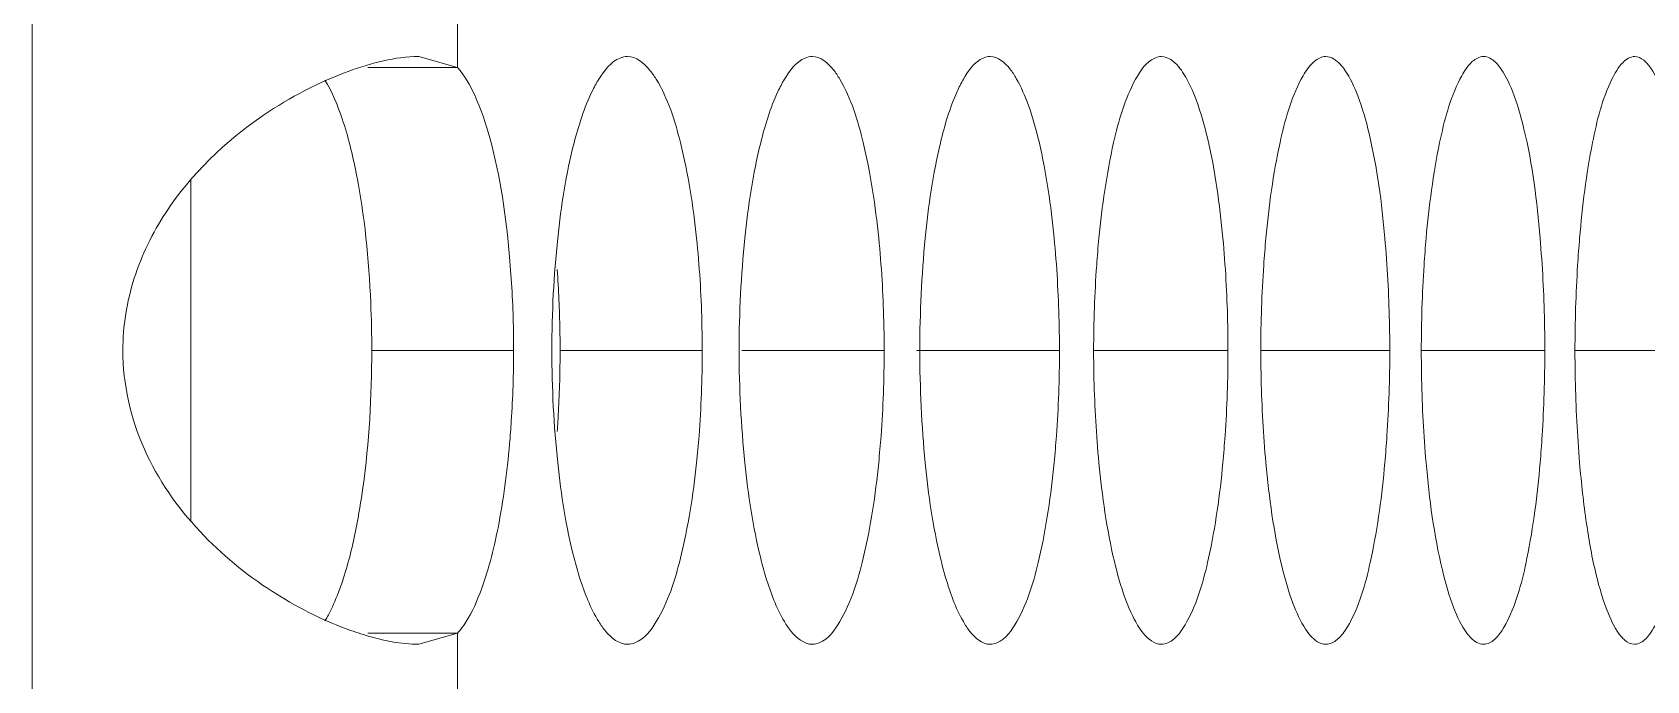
# Model space of a CAD drawing. Header units: millimetres. Extents: x 1177 to 4147, y 93 to 2194.
# Drawn here: x 2891.19 to 2907.68, y 1596.05 to 1602.67 of the extents above; entities that cross this region are included whole.
import ezdxf

# ---------------------------------------------------------------- set-up
doc = ezdxf.new("R2010")
doc.units = ezdxf.units.MM
doc.header["$LTSCALE"] = 0.1
doc.layers.get('0').update_dxf_attribs({"lineweight": 13})
doc.layers.add('标注', color=251, linetype='Continuous', lineweight=9)

msp = doc.modelspace()

# ---------------------------------------------------------------- linework, layer by layer
for p, q in [((2895.532, 1602.306), (2895.532, 1605.293)), ((2891.191, 1595.924), (2891.191, 1602.914)), ((2891.191, 1595.924), (2891.191, 1602.914)), ((2895.532, 1593.545), (2895.532, 1596.532))]:
    msp.add_line(p, q)
at = {"layer": '标注'}
for p, q in [((2895.532, 1602.306), (2895.137, 1602.419)), ((2894.616, 1602.306), (2895.532, 1602.306)), ((2892.81, 1601.157), (2892.81, 1597.68)), ((2894.658, 1599.419), (2896.106, 1599.419)), ((2896.581, 1599.419), (2898.032, 1599.419)), ((2898.435, 1599.419), (2899.89, 1599.419)), ((2900.221, 1599.419), (2901.68, 1599.419)), ((2902.029, 1599.419), (2903.401, 1599.419)), ((2903.736, 1599.419), (2905.053, 1599.419)), ((2905.375, 1599.419), (2906.636, 1599.419)), ((2906.944, 1599.419), (2908.15, 1599.419)), ((2894.616, 1596.532), (2895.532, 1596.532)), ((2895.137, 1596.419), (2895.532, 1596.532))]:
    msp.add_line(p, q, dxfattribs=at)
for points, knots in [([(2895.137, 1602.419), (2894.895, 1602.418), (2894.332, 1602.269), (2893.824, 1602.005), (2893.553, 1601.82)], [0, 0, 0, 0, 0.425121, 1, 1, 1, 1]), ([(2897.27, 1602.419), (2897.244, 1602.419), (2897.116, 1602.39), (2897.03, 1602.274), (2896.976, 1602.187)], [0, 0, 0, 0, 0.199148, 1, 1, 1, 1]), ([(2897.563, 1602.187), (2897.541, 1602.222), (2897.472, 1602.324), (2897.356, 1602.419), (2897.27, 1602.419)], [0, 0, 0, 0, 0.321082, 1, 1, 1, 1]), ([(2899.155, 1602.419), (2899.131, 1602.419), (2899.005, 1602.389), (2898.923, 1602.274), (2898.871, 1602.187)], [0, 0, 0, 0, 0.196477, 1, 1, 1, 1]), ([(2899.437, 1602.187), (2899.417, 1602.222), (2899.351, 1602.323), (2899.239, 1602.419), (2899.155, 1602.419)], [0, 0, 0, 0, 0.324295, 1, 1, 1, 1]), ([(2900.972, 1602.419), (2900.948, 1602.419), (2900.825, 1602.388), (2900.748, 1602.273), (2900.699, 1602.187)], [0, 0, 0, 0, 0.193636, 1, 1, 1, 1]), ([(2901.239, 1602.195), (2901.22, 1602.229), (2901.158, 1602.326), (2901.052, 1602.419), (2900.972, 1602.419)], [0, 0, 0, 0, 0.326204, 1, 1, 1, 1]), ([(2902.72, 1602.419), (2902.698, 1602.419), (2902.577, 1602.387), (2902.505, 1602.272), (2902.458, 1602.187)], [0, 0, 0, 0, 0.190615, 1, 1, 1, 1]), ([(2902.951, 1602.239), (2902.934, 1602.266), (2902.879, 1602.346), (2902.788, 1602.419), (2902.72, 1602.419)], [0, 0, 0, 0, 0.321102, 1, 1, 1, 1]), ([(2904.4, 1602.419), (2904.378, 1602.419), (2904.315, 1602.402), (2904.225, 1602.319), (2904.174, 1602.236), (2904.148, 1602.187)], [0, 0, 0, 0, 0.185665, 0.530478, 1, 1, 1, 1]), ([(2904.595, 1602.28), (2904.58, 1602.301), (2904.532, 1602.364), (2904.456, 1602.419), (2904.4, 1602.419)], [0, 0, 0, 0, 0.314447, 1, 1, 1, 1]), ([(2906.011, 1602.419), (2905.99, 1602.419), (2905.928, 1602.402), (2905.843, 1602.318), (2905.794, 1602.236), (2905.769, 1602.187)], [0, 0, 0, 0, 0.182292, 0.52599, 1, 1, 1, 1]), ([(2906.17, 1602.318), (2906.158, 1602.334), (2906.117, 1602.381), (2906.055, 1602.419), (2906.011, 1602.419)], [0, 0, 0, 0, 0.305886, 1, 1, 1, 1]), ([(2907.553, 1602.419), (2907.509, 1602.419), (2907.404, 1602.348), (2907.351, 1602.249), (2907.321, 1602.187)], [0, 0, 0, 0, 0.389659, 1, 1, 1, 1]), ([(2907.677, 1602.352), (2907.667, 1602.362), (2907.633, 1602.395), (2907.586, 1602.419), (2907.553, 1602.419)], [0, 0, 0, 0, 0.295107, 1, 1, 1, 1]), ([(2896.065, 1600.373), (2896.029, 1600.783), (2895.951, 1601.348), (2895.738, 1601.988), (2895.608, 1602.225), (2895.532, 1602.306)], [0, 0, 0, 0, 0.608781, 0.835781, 1, 1, 1, 1]), ([(2903.349, 1600.566), (2903.316, 1600.91), (2903.254, 1601.385), (2903.098, 1601.941), (2903.004, 1602.154), (2902.951, 1602.239)], [0, 0, 0, 0, 0.598831, 0.827178, 1, 1, 1, 1]), ([(2905.003, 1600.566), (2904.971, 1600.925), (2904.909, 1601.417), (2904.747, 1601.986), (2904.651, 1602.2), (2904.595, 1602.28)], [0, 0, 0, 0, 0.608586, 0.834685, 1, 1, 1, 1]), ([(2906.588, 1600.566), (2906.556, 1600.94), (2906.495, 1601.45), (2906.328, 1602.031), (2906.229, 1602.244), (2906.17, 1602.318)], [0, 0, 0, 0, 0.619614, 0.843153, 1, 1, 1, 1]), ([(2908.104, 1600.566), (2908.087, 1600.778), (2908.045, 1601.166), (2907.954, 1601.687), (2907.84, 1602.075), (2907.739, 1602.285), (2907.677, 1602.352)], [0, 0, 0, 0, 0.343252, 0.632232, 0.852748, 1, 1, 1, 1]), ([(2894.499, 1601.23), (2894.462, 1601.417), (2894.382, 1601.742), (2894.255, 1602.056), (2894.179, 1602.179)], [0, 0, 0, 0, 0.568754, 1, 1, 1, 1]), ([(2896.976, 1602.187), (2896.95, 1602.147), (2896.841, 1601.941), (2896.77, 1601.718), (2896.724, 1601.539)], [0, 0, 0, 0, 0.20579, 1, 1, 1, 1]), ([(2897.974, 1600.566), (2897.94, 1600.894), (2897.855, 1601.446), (2897.683, 1601.99), (2897.563, 1602.187)], [0, 0, 0, 0, 0.587706, 1, 1, 1, 1]), ([(2898.871, 1602.187), (2898.847, 1602.146), (2898.741, 1601.941), (2898.673, 1601.718), (2898.629, 1601.539)], [0, 0, 0, 0, 0.205098, 1, 1, 1, 1]), ([(2899.834, 1600.566), (2899.801, 1600.893), (2899.719, 1601.445), (2899.555, 1601.989), (2899.437, 1602.187)], [0, 0, 0, 0, 0.588565, 1, 1, 1, 1]), ([(2900.699, 1602.187), (2900.675, 1602.146), (2900.573, 1601.94), (2900.508, 1601.717), (2900.465, 1601.539)], [0, 0, 0, 0, 0.204414, 1, 1, 1, 1]), ([(2901.626, 1600.566), (2901.594, 1600.896), (2901.531, 1601.354), (2901.38, 1601.895), (2901.29, 1602.108), (2901.239, 1602.195)], [0, 0, 0, 0, 0.590197, 0.820528, 1, 1, 1, 1]), ([(2902.458, 1602.187), (2902.347, 1601.987), (2902.192, 1601.443), (2902.115, 1600.893), (2902.083, 1600.566)], [0, 0, 0, 0, 0.410076, 1, 1, 1, 1]), ([(2904.148, 1602.187), (2904.041, 1601.986), (2903.893, 1601.442), (2903.818, 1600.893), (2903.788, 1600.566)], [0, 0, 0, 0, 0.409275, 1, 1, 1, 1]), ([(2905.769, 1602.187), (2905.666, 1601.985), (2905.525, 1601.441), (2905.453, 1600.893), (2905.424, 1600.566)], [0, 0, 0, 0, 0.408497, 1, 1, 1, 1]), ([(2907.321, 1602.187), (2907.222, 1601.984), (2907.088, 1601.44), (2907.019, 1600.893), (2906.992, 1600.566)], [0, 0, 0, 0, 0.407744, 1, 1, 1, 1]), ([(2893.553, 1601.82), (2893.164, 1601.556), (2892.628, 1601.043), (2892.197, 1600.167), (2892.116, 1599.668), (2892.116, 1599.419)], [0, 0, 0, 0, 0.48685, 0.742674, 1, 1, 1, 1]), ([(2896.724, 1601.539), (2896.642, 1601.221), (2896.533, 1600.514), (2896.497, 1599.802), (2896.497, 1599.419)], [0, 0, 0, 0, 0.462348, 1, 1, 1, 1]), ([(2898.629, 1601.539), (2898.549, 1601.22), (2898.445, 1600.513), (2898.409, 1599.802), (2898.409, 1599.419)], [0, 0, 0, 0, 0.462125, 1, 1, 1, 1]), ([(2900.465, 1601.539), (2900.388, 1601.22), (2900.288, 1600.513), (2900.254, 1599.802), (2900.254, 1599.419)], [0, 0, 0, 0, 0.461908, 1, 1, 1, 1]), ([(2894.658, 1599.419), (2894.658, 1599.58), (2894.644, 1600.186), (2894.586, 1600.793), (2894.499, 1601.23)], [0, 0, 0, 0, 0.265985, 1, 1, 1, 1]), ([(2898.032, 1599.419), (2898.032, 1599.517), (2898.027, 1599.9), (2898.004, 1600.283), (2897.974, 1600.566)], [0, 0, 0, 0, 0.255763, 1, 1, 1, 1]), ([(2899.89, 1599.419), (2899.89, 1599.517), (2899.885, 1599.9), (2899.863, 1600.283), (2899.834, 1600.566)], [0, 0, 0, 0, 0.25579, 1, 1, 1, 1]), ([(2901.68, 1599.419), (2901.68, 1599.517), (2901.675, 1599.9), (2901.653, 1600.282), (2901.626, 1600.566)], [0, 0, 0, 0, 0.255815, 1, 1, 1, 1]), ([(2902.083, 1600.566), (2902.074, 1600.474), (2902.043, 1600.092), (2902.029, 1599.709), (2902.029, 1599.419)], [0, 0, 0, 0, 0.242084, 1, 1, 1, 1]), ([(2903.401, 1599.419), (2903.401, 1599.517), (2903.396, 1599.9), (2903.375, 1600.282), (2903.349, 1600.566)], [0, 0, 0, 0, 0.25584, 1, 1, 1, 1]), ([(2903.788, 1600.566), (2903.78, 1600.474), (2903.749, 1600.092), (2903.736, 1599.709), (2903.736, 1599.419)], [0, 0, 0, 0, 0.242044, 1, 1, 1, 1]), ([(2905.053, 1599.419), (2905.053, 1599.517), (2905.048, 1599.9), (2905.028, 1600.282), (2905.003, 1600.566)], [0, 0, 0, 0, 0.255864, 1, 1, 1, 1]), ([(2905.424, 1600.566), (2905.416, 1600.474), (2905.387, 1600.092), (2905.375, 1599.709), (2905.375, 1599.419)], [0, 0, 0, 0, 0.242005, 1, 1, 1, 1]), ([(2906.636, 1599.419), (2906.636, 1599.517), (2906.632, 1599.9), (2906.612, 1600.282), (2906.588, 1600.566)], [0, 0, 0, 0, 0.255886, 1, 1, 1, 1]), ([(2906.992, 1600.566), (2906.984, 1600.474), (2906.956, 1600.092), (2906.944, 1599.709), (2906.944, 1599.419)], [0, 0, 0, 0, 0.241968, 1, 1, 1, 1]), ([(2896.106, 1599.419), (2896.106, 1599.5), (2896.103, 1599.818), (2896.086, 1600.136), (2896.065, 1600.373)], [0, 0, 0, 0, 0.253876, 1, 1, 1, 1]), ([(2896.581, 1599.419), (2896.581, 1599.489), (2896.578, 1599.764), (2896.566, 1600.04), (2896.551, 1600.245)], [0, 0, 0, 0, 0.252958, 1, 1, 1, 1]), ([(2892.116, 1599.419), (2892.116, 1599.075), (2892.273, 1598.386), (2892.859, 1597.552), (2893.591, 1596.953), (2894.129, 1596.678), (2894.391, 1596.58)], [0, 0, 0, 0, 0.268228, 0.532568, 0.782157, 1, 1, 1, 1]), ([(2894.499, 1597.608), (2894.526, 1597.744), (2894.623, 1598.343), (2894.658, 1598.951), (2894.658, 1599.419)], [0, 0, 0, 0, 0.228138, 1, 1, 1, 1]), ([(2896.065, 1598.465), (2896.072, 1598.542), (2896.096, 1598.86), (2896.106, 1599.178), (2896.106, 1599.419)], [0, 0, 0, 0, 0.244708, 1, 1, 1, 1]), ([(2896.497, 1599.419), (2896.497, 1599.036), (2896.533, 1598.324), (2896.642, 1597.617), (2896.724, 1597.298)], [0, 0, 0, 0, 0.537652, 1, 1, 1, 1]), ([(2896.551, 1598.592), (2896.556, 1598.66), (2896.573, 1598.935), (2896.581, 1599.211), (2896.581, 1599.419)], [0, 0, 0, 0, 0.246013, 1, 1, 1, 1]), ([(2897.974, 1598.272), (2897.984, 1598.364), (2898.018, 1598.745), (2898.032, 1599.129), (2898.032, 1599.419)], [0, 0, 0, 0, 0.24218, 1, 1, 1, 1]), ([(2898.409, 1599.419), (2898.409, 1599.036), (2898.445, 1598.324), (2898.549, 1597.617), (2898.629, 1597.298)], [0, 0, 0, 0, 0.537875, 1, 1, 1, 1]), ([(2899.834, 1598.272), (2899.843, 1598.364), (2899.876, 1598.745), (2899.89, 1599.129), (2899.89, 1599.419)], [0, 0, 0, 0, 0.242136, 1, 1, 1, 1]), ([(2900.254, 1599.419), (2900.254, 1599.036), (2900.288, 1598.325), (2900.388, 1597.618), (2900.465, 1597.298)], [0, 0, 0, 0, 0.538092, 1, 1, 1, 1]), ([(2901.626, 1598.272), (2901.635, 1598.364), (2901.666, 1598.745), (2901.68, 1599.129), (2901.68, 1599.419)], [0, 0, 0, 0, 0.242094, 1, 1, 1, 1]), ([(2902.029, 1599.419), (2902.029, 1599.321), (2902.034, 1598.938), (2902.056, 1598.555), (2902.083, 1598.272)], [0, 0, 0, 0, 0.25582, 1, 1, 1, 1]), ([(2903.349, 1598.272), (2903.357, 1598.364), (2903.388, 1598.746), (2903.401, 1599.129), (2903.401, 1599.419)], [0, 0, 0, 0, 0.242053, 1, 1, 1, 1]), ([(2903.736, 1599.419), (2903.736, 1599.321), (2903.741, 1598.938), (2903.762, 1598.555), (2903.788, 1598.272)], [0, 0, 0, 0, 0.255845, 1, 1, 1, 1]), ([(2905.003, 1598.272), (2905.011, 1598.364), (2905.04, 1598.746), (2905.053, 1599.129), (2905.053, 1599.419)], [0, 0, 0, 0, 0.242014, 1, 1, 1, 1]), ([(2905.375, 1599.419), (2905.375, 1599.321), (2905.379, 1598.938), (2905.399, 1598.555), (2905.424, 1598.272)], [0, 0, 0, 0, 0.255868, 1, 1, 1, 1]), ([(2906.588, 1598.272), (2906.596, 1598.364), (2906.624, 1598.746), (2906.636, 1599.129), (2906.636, 1599.419)], [0, 0, 0, 0, 0.241977, 1, 1, 1, 1]), ([(2906.944, 1599.419), (2906.944, 1599.321), (2906.948, 1598.938), (2906.967, 1598.555), (2906.992, 1598.272)], [0, 0, 0, 0, 0.255891, 1, 1, 1, 1]), ([(2895.763, 1596.943), (2895.846, 1597.158), (2895.973, 1597.663), (2896.04, 1598.178), (2896.065, 1598.465)], [0, 0, 0, 0, 0.444382, 1, 1, 1, 1]), ([(2897.563, 1596.651), (2897.683, 1596.847), (2897.855, 1597.392), (2897.94, 1597.944), (2897.974, 1598.272)], [0, 0, 0, 0, 0.412294, 1, 1, 1, 1]), ([(2899.437, 1596.651), (2899.555, 1596.848), (2899.719, 1597.393), (2899.801, 1597.944), (2899.834, 1598.272)], [0, 0, 0, 0, 0.411435, 1, 1, 1, 1]), ([(2901.244, 1596.651), (2901.357, 1596.849), (2901.515, 1597.394), (2901.594, 1597.945), (2901.626, 1598.272)], [0, 0, 0, 0, 0.410597, 1, 1, 1, 1]), ([(2902.083, 1598.272), (2902.116, 1597.933), (2902.179, 1597.465), (2902.334, 1596.915), (2902.426, 1596.701), (2902.478, 1596.616)], [0, 0, 0, 0, 0.595352, 0.824536, 1, 1, 1, 1]), ([(2902.982, 1596.651), (2903.091, 1596.85), (2903.243, 1597.395), (2903.318, 1597.945), (2903.349, 1598.272)], [0, 0, 0, 0, 0.409781, 1, 1, 1, 1]), ([(2903.788, 1598.272), (2903.821, 1597.919), (2903.884, 1597.433), (2904.044, 1596.869), (2904.139, 1596.655), (2904.194, 1596.573)], [0, 0, 0, 0, 0.604767, 0.831791, 1, 1, 1, 1]), ([(2904.651, 1596.651), (2904.756, 1596.851), (2904.901, 1597.396), (2904.974, 1597.945), (2905.003, 1598.272)], [0, 0, 0, 0, 0.408988, 1, 1, 1, 1]), ([(2905.424, 1598.272), (2905.457, 1597.904), (2905.52, 1597.4), (2905.685, 1596.823), (2905.783, 1596.61), (2905.84, 1596.533)], [0, 0, 0, 0, 0.615423, 0.839991, 1, 1, 1, 1]), ([(2906.251, 1596.651), (2906.353, 1596.853), (2906.491, 1597.397), (2906.56, 1597.945), (2906.588, 1598.272)], [0, 0, 0, 0, 0.408219, 1, 1, 1, 1]), ([(2906.992, 1598.272), (2907.009, 1598.064), (2907.051, 1597.681), (2907.143, 1597.166), (2907.257, 1596.778), (2907.357, 1596.567), (2907.417, 1596.497)], [0, 0, 0, 0, 0.339935, 0.62764, 0.849308, 1, 1, 1, 1]), ([(2894.315, 1596.942), (2894.334, 1596.99), (2894.41, 1597.208), (2894.464, 1597.432), (2894.499, 1597.608)], [0, 0, 0, 0, 0.222237, 1, 1, 1, 1]), ([(2896.724, 1597.298), (2896.741, 1597.232), (2896.805, 1597.009), (2896.889, 1596.79), (2896.976, 1596.651)], [0, 0, 0, 0, 0.294324, 1, 1, 1, 1]), ([(2898.629, 1597.298), (2898.645, 1597.232), (2898.707, 1597.01), (2898.788, 1596.79), (2898.871, 1596.651)], [0, 0, 0, 0, 0.294922, 1, 1, 1, 1]), ([(2900.465, 1597.298), (2900.481, 1597.232), (2900.54, 1597.01), (2900.618, 1596.791), (2900.699, 1596.651)], [0, 0, 0, 0, 0.29551, 1, 1, 1, 1]), ([(2894.179, 1596.658), (2894.192, 1596.678), (2894.244, 1596.77), (2894.286, 1596.866), (2894.315, 1596.942)], [0, 0, 0, 0, 0.224904, 1, 1, 1, 1]), ([(2895.532, 1596.532), (2895.554, 1596.555), (2895.652, 1596.68), (2895.718, 1596.826), (2895.763, 1596.943)], [0, 0, 0, 0, 0.205277, 1, 1, 1, 1]), ([(2896.976, 1596.651), (2896.997, 1596.616), (2897.067, 1596.513), (2897.184, 1596.419), (2897.27, 1596.419)], [0, 0, 0, 0, 0.321073, 1, 1, 1, 1]), ([(2897.27, 1596.419), (2897.295, 1596.419), (2897.424, 1596.448), (2897.509, 1596.563), (2897.563, 1596.651)], [0, 0, 0, 0, 0.199481, 1, 1, 1, 1]), ([(2898.871, 1596.651), (2898.892, 1596.616), (2898.959, 1596.515), (2899.071, 1596.419), (2899.155, 1596.419)], [0, 0, 0, 0, 0.324264, 1, 1, 1, 1]), ([(2899.155, 1596.419), (2899.18, 1596.419), (2899.306, 1596.449), (2899.386, 1596.564), (2899.437, 1596.651)], [0, 0, 0, 0, 0.196798, 1, 1, 1, 1]), ([(2900.699, 1596.651), (2900.719, 1596.616), (2900.782, 1596.516), (2900.89, 1596.419), (2900.972, 1596.419)], [0, 0, 0, 0, 0.327612, 1, 1, 1, 1]), ([(2900.972, 1596.419), (2900.996, 1596.419), (2901.119, 1596.449), (2901.195, 1596.565), (2901.244, 1596.651)], [0, 0, 0, 0, 0.193945, 1, 1, 1, 1]), ([(2902.478, 1596.616), (2902.496, 1596.586), (2902.553, 1596.5), (2902.649, 1596.419), (2902.72, 1596.419)], [0, 0, 0, 0, 0.324647, 1, 1, 1, 1]), ([(2902.72, 1596.419), (2902.743, 1596.419), (2902.864, 1596.45), (2902.935, 1596.566), (2902.982, 1596.651)], [0, 0, 0, 0, 0.190909, 1, 1, 1, 1]), ([(2904.4, 1596.419), (2904.422, 1596.419), (2904.485, 1596.435), (2904.574, 1596.519), (2904.625, 1596.601), (2904.651, 1596.651)], [0, 0, 0, 0, 0.185919, 0.530524, 1, 1, 1, 1]), ([(2906.011, 1596.419), (2906.032, 1596.419), (2906.093, 1596.436), (2906.178, 1596.52), (2906.226, 1596.602), (2906.251, 1596.651)], [0, 0, 0, 0, 0.18253, 0.526009, 1, 1, 1, 1]), ([(2907.553, 1596.419), (2907.596, 1596.419), (2907.701, 1596.49), (2907.752, 1596.589), (2907.782, 1596.651)], [0, 0, 0, 0, 0.389686, 1, 1, 1, 1]), ([(2894.391, 1596.58), (2894.459, 1596.555), (2894.701, 1596.473), (2894.955, 1596.419), (2895.137, 1596.419)], [0, 0, 0, 0, 0.288359, 1, 1, 1, 1]), ([(2904.194, 1596.573), (2904.209, 1596.55), (2904.259, 1596.481), (2904.34, 1596.419), (2904.4, 1596.419)], [0, 0, 0, 0, 0.318608, 1, 1, 1, 1]), ([(2905.84, 1596.533), (2905.853, 1596.516), (2905.896, 1596.463), (2905.963, 1596.419), (2906.011, 1596.419)], [0, 0, 0, 0, 0.310747, 1, 1, 1, 1]), ([(2907.417, 1596.497), (2907.428, 1596.485), (2907.464, 1596.447), (2907.516, 1596.419), (2907.553, 1596.419)], [0, 0, 0, 0, 0.300688, 1, 1, 1, 1])]:
    msp.add_open_spline(points, degree=3, knots=knots, dxfattribs=at)

doc.saveas('drawing.dxf')
